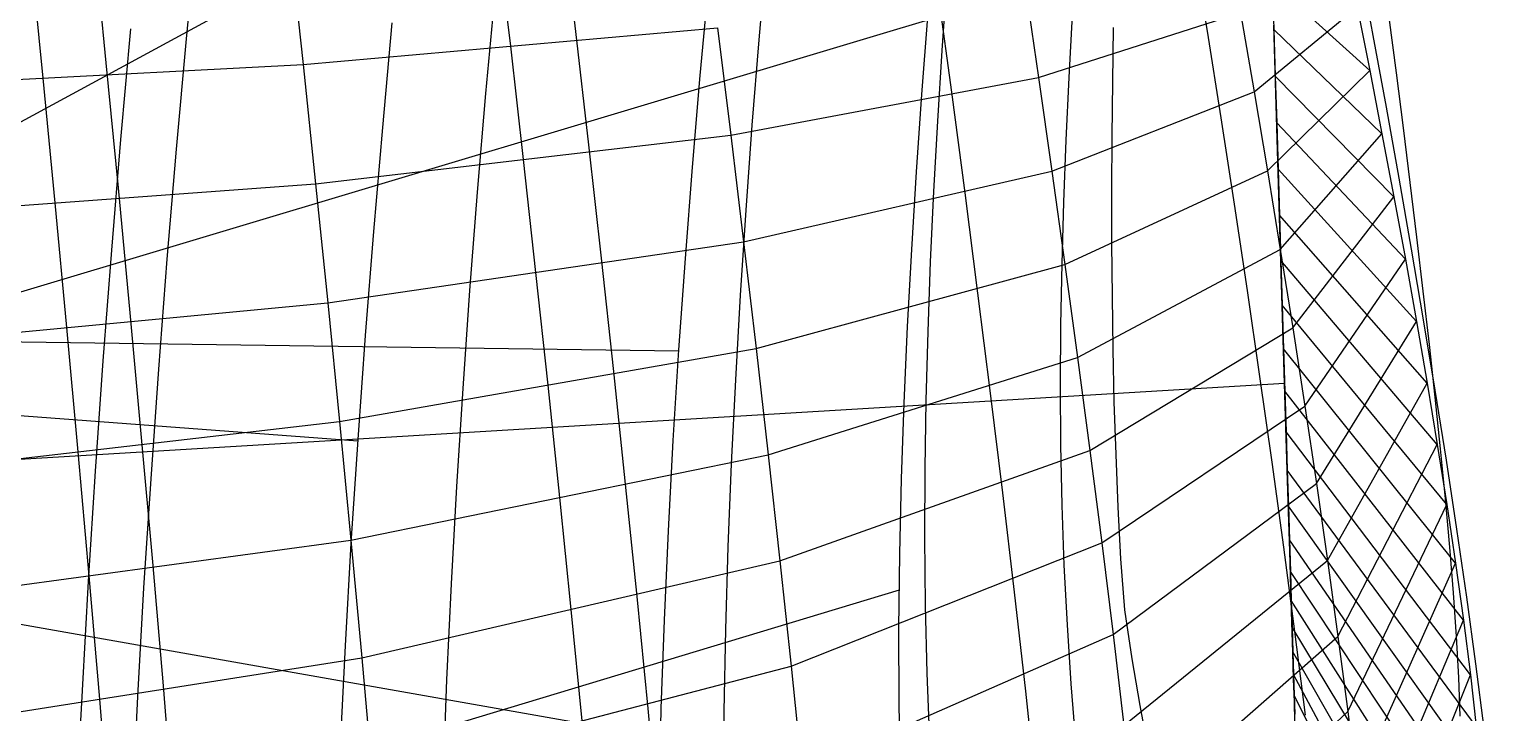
# Model space of a CAD drawing. Extents: x -449 to 449, y -4 to 308.
# Drawn here: x 366.7 to 448.1, y 166.8 to 205.1 of the extents above; entities that cross this region are included whole.
import ezdxf

# ---------------------------------------------------------------- set-up
doc = ezdxf.new("R2010")
doc.units = 0

msp = doc.modelspace()

# ---------------------------------------------------------------- linework, layer by layer
at = {"layer": 'default', "color": 8, "linetype": 'CONTINUOUS'}
for p, q in [((327.154, 178.632, 361.919), (435.395, 237.449, 245.808)), ((327.154, 178.632, 361.919), (436.191, 211.341, 245.68)), ((297.489, 188.523, 293.469), (385.109, 182.015, 158.956)), ((297.489, 188.523, 293.469), (403.077, 187.047, 181.772)), ((327.154, 178.632, 361.919), (436.988, 185.233, 245.551)), ((327.154, 178.632, 361.919), (437.784, 159.125, 245.423)), ((296.885, 137.91, 302), (415.42, 173.663, 204.354))]:
    msp.add_line(p, q, dxfattribs=at)
at = {"layer": 'default', "color": 4, "linetype": 'CONTINUOUS'}
for p, q in [((396.541, 211.29, 124.746), (397.286, 204.932, 124.009)), ((370.302, 210.188, 96.927), (371, 203.179, 96.067)), ((431.855, 209.807, 180.352), (432.65, 204.95, 179.907)), ((407.569, 204.453, 194.043), (407.989, 209.23, 193.803)), ((441.185, 208.7, 207.176), (441.932, 204.695, 206.906)), ((417.814, 203.865, 215.725), (418.094, 207.82, 215.619)), ((392.272, 201.448, 171.768), (392.775, 206.971, 171.378)), ((417.571, 207.17, 152.295), (418.335, 201.529, 151.711)), ((442.828, 205.713, 232.406), (443.226, 202.621, 232.306)), ((371.843, 198.872, 149.165), (372.395, 205.079, 148.617)), ((397.286, 204.932, 124.009), (398.012, 198.576, 123.294)), ((407.184, 199.687, 194.264), (407.569, 204.453, 194.043)), ((427.366, 202.105, 236.405), (427.412, 205.16, 236.389)), ((432.65, 204.95, 179.907), (433.413, 200.098, 179.48)), ((441.932, 204.695, 206.906), (442.665, 200.697, 206.642)), ((417.568, 199.913, 215.819), (417.814, 203.865, 215.725)), ((371, 203.179, 96.067), (371.679, 196.171, 95.233)), ((427.326, 199.064, 236.419), (427.366, 202.105, 236.405)), ((443.226, 202.621, 232.306), (443.616, 199.54, 232.21)), ((391.806, 195.938, 172.13), (392.272, 201.448, 171.768)), ((418.335, 201.529, 151.711), (419.077, 195.898, 151.141)), ((442.665, 200.697, 206.642), (443.388, 196.711, 206.381)), ((406.836, 194.925, 194.464), (407.184, 199.687, 194.264)), ((417.355, 195.967, 215.9), (417.568, 199.913, 215.819)), ((433.413, 200.098, 179.48), (434.16, 195.257, 179.064)), ((371.329, 192.679, 149.677), (371.843, 198.872, 149.165)), ((427.313, 196.044, 236.426), (427.326, 199.064, 236.419)), ((443.616, 199.54, 232.21), (444.006, 196.472, 232.113)), ((398.012, 198.576, 123.294), (398.727, 192.232, 122.588)), ((443.388, 196.711, 206.381), (444.081, 192.737, 206.132)), ((444.006, 196.472, 232.113), (444.373, 193.42, 232.022)), ((371.679, 196.171, 95.233), (372.337, 189.175, 94.424)), ((391.379, 190.431, 172.462), (391.806, 195.938, 172.13)), ((417.167, 192.038, 215.973), (417.355, 195.967, 215.9)), ((419.077, 195.898, 151.141), (419.802, 190.279, 150.588)), ((427.318, 193.054, 236.429), (427.313, 196.044, 236.426)), ((406.526, 190.17, 194.641), (406.836, 194.925, 194.464)), ((434.16, 195.257, 179.064), (434.884, 190.428, 178.659)), ((427.343, 190.089, 236.427), (427.318, 193.054, 236.429)), ((444.373, 193.42, 232.022), (444.727, 190.394, 231.935)), ((370.853, 186.489, 150.149), (371.329, 192.679, 149.677)), ((398.727, 192.232, 122.588), (399.414, 185.9, 121.913)), ((444.081, 192.737, 206.132), (444.752, 188.778, 205.891)), ((417.026, 188.136, 216.028), (417.167, 192.038, 215.973)), ((390.992, 184.931, 172.762), (391.379, 190.431, 172.462)), ((406.255, 185.434, 194.799), (406.526, 190.17, 194.641)), ((419.802, 190.279, 150.588), (420.503, 184.675, 150.051)), ((427.38, 187.136, 236.421), (427.343, 190.089, 236.427)), ((434.884, 190.428, 178.659), (435.587, 185.617, 178.267)), ((444.727, 190.394, 231.935), (445.076, 187.4, 231.849)), ((372.337, 189.175, 94.424), (372.979, 182.195, 93.638)), ((444.752, 188.778, 205.891), (445.397, 184.84, 205.659)), ((416.923, 184.273, 216.07), (417.026, 188.136, 216.028)), ((445.076, 187.4, 231.849), (445.397, 184.449, 231.77)), ((427.453, 184.186, 236.407), (427.38, 187.136, 236.421)), ((370.418, 180.306, 150.58), (370.853, 186.489, 150.149)), ((399.414, 185.9, 121.913), (400.078, 179.585, 121.258)), ((390.646, 179.453, 173.032), (390.992, 184.931, 172.762)), ((406.026, 180.731, 194.931), (406.255, 185.434, 194.799)), ((435.587, 185.617, 178.267), (436.265, 180.825, 177.889)), ((416.862, 180.441, 216.097), (416.923, 184.273, 216.07)), ((420.503, 184.675, 150.051), (421.194, 179.094, 149.523)), ((427.553, 181.238, 236.384), (427.453, 184.186, 236.407)), ((445.397, 184.84, 205.659), (446.026, 180.936, 205.434)), ((445.397, 184.449, 231.77), (445.698, 181.56, 231.697)), ((372.979, 182.195, 93.638), (373.598, 175.234, 92.879)), ((427.678, 178.301, 236.356), (427.553, 181.238, 236.384)), ((436.265, 180.825, 177.889), (436.927, 176.061, 177.52)), ((445.698, 181.56, 231.697), (445.984, 178.755, 231.627)), ((446.026, 180.936, 205.434), (446.609, 177.07, 205.223)), ((370.026, 174.147, 150.972), (370.418, 180.306, 150.58)), ((405.841, 176.074, 195.04), (406.026, 180.731, 194.931)), ((416.85, 176.624, 216.106), (416.862, 180.441, 216.097)), ((390.345, 174.013, 173.267), (390.646, 179.453, 173.032)), ((400.078, 179.585, 121.258), (400.72, 173.294, 120.628)), ((421.194, 179.094, 149.523), (421.847, 173.534, 149.024)), ((445.984, 178.755, 231.627), (446.226, 176.062, 231.569)), ((427.817, 175.395, 236.323), (427.678, 178.301, 236.356)), ((446.609, 177.07, 205.223), (447.161, 173.26, 205.027)), ((405.703, 171.454, 195.122), (405.841, 176.074, 195.04)), ((416.879, 172.81, 216.099), (416.85, 176.624, 216.106)), ((436.927, 176.061, 177.52), (437.546, 171.335, 177.175)), ((446.226, 176.062, 231.569), (446.432, 173.496, 231.52)), ((373.598, 175.234, 92.879), (374.196, 168.299, 92.147)), ((428.04, 172.553, 236.27), (427.817, 175.395, 236.323)), ((369.679, 168.03, 151.318), (370.026, 174.147, 150.972)), ((390.091, 168.625, 173.466), (390.345, 174.013, 173.267)), ((421.847, 173.534, 149.024), (422.472, 168.004, 148.548)), ((446.432, 173.496, 231.52), (446.598, 171.063, 231.482)), ((400.72, 173.294, 120.628), (401.335, 167.029, 120.023)), ((416.975, 168.998, 216.067), (416.879, 172.81, 216.099)), ((447.161, 173.26, 205.027), (447.67, 169.526, 204.846)), ((428.459, 169.814, 236.164), (428.04, 172.553, 236.27)), ((405.611, 166.852, 195.179), (405.703, 171.454, 195.122)), ((437.546, 171.335, 177.175), (438.129, 166.657, 176.85)), ((446.598, 171.063, 231.482), (446.729, 168.764, 231.453)), ((428.899, 167.201, 236.054), (428.459, 169.814, 236.164)), ((447.67, 169.526, 204.846), (448.137, 165.9, 204.68)), ((389.889, 163.279, 173.627), (390.091, 168.625, 173.466)), ((417.125, 165.2, 216.016), (416.975, 168.998, 216.067)), ((446.729, 168.764, 231.453), (446.797, 166.599, 231.439)), ((369.38, 161.972, 151.617), (369.679, 168.03, 151.318)), ((374.196, 168.299, 92.147), (374.768, 161.393, 91.447)), ((422.472, 168.004, 148.548), (423.064, 162.521, 148.096)), ((401.335, 167.029, 120.023), (401.922, 160.8, 119.446)), ((429.358, 164.751, 235.938), (428.899, 167.201, 236.054)), ((405.587, 162.254, 195.197), (405.611, 166.852, 195.179))]:
    msp.add_line(p, q, dxfattribs=at)
at = {"layer": 'default', "color": 7, "linetype": 'CONTINUOUS'}
for p, q in [((375.506, 204.508, 145.527), (376.096, 210.699, 144.942)), ((392.902, 210.439, 128.331), (393.64, 204.105, 127.603)), ((366.775, 209.297, 101.247), (367.467, 202.314, 100.398)), ((374.952, 198.337, 146.076), (375.506, 204.508, 145.527)), ((393.64, 204.105, 127.603), (394.359, 197.77, 126.895)), ((367.467, 202.314, 100.398), (368.14, 195.329, 99.571)), ((374.437, 192.181, 146.588), (374.952, 198.337, 146.076)), ((394.359, 197.77, 126.895), (395.056, 191.443, 126.208)), ((368.14, 195.329, 99.571), (368.793, 188.354, 98.771)), ((373.96, 186.031, 147.061), (374.437, 192.181, 146.588)), ((395.056, 191.443, 126.208), (395.736, 185.131, 125.538)), ((368.793, 188.354, 98.771), (369.428, 181.396, 97.991)), ((373.525, 179.888, 147.493), (373.96, 186.031, 147.061)), ((395.736, 185.131, 125.538), (396.393, 178.838, 124.891)), ((369.428, 181.396, 97.991), (370.041, 174.459, 97.239)), ((373.131, 173.771, 147.885), (373.525, 179.888, 147.493)), ((396.393, 178.838, 124.891), (397.027, 172.571, 124.266)), ((370.041, 174.459, 97.239), (370.632, 167.55, 96.514)), ((372.783, 167.7, 148.23), (373.131, 173.771, 147.885)), ((397.027, 172.571, 124.266), (397.635, 166.333, 123.667)), ((370.632, 167.55, 96.514), (371.197, 160.674, 95.82)), ((372.483, 161.689, 148.528), (372.783, 167.7, 148.23))]:
    msp.add_line(p, q, dxfattribs=at)
at = {"layer": 'default', "color": 5, "linetype": 'CONTINUOUS'}
for p, q in [((381.326, 209.76, 114.64), (382.043, 203.085, 113.849)), ((422.437, 207.599, 168.965), (423.208, 202.351, 168.455)), ((436.303, 207.677, 245.662), (436.383, 205.045, 245.649)), ((441.753, 202.736, 221.11), (436.303, 207.677, 245.662)), ((435.28, 201.547, 195.269), (441.05, 206.281, 221.292)), ((441.05, 206.281, 221.292), (441.753, 202.736, 221.11)), ((423.208, 202.351, 168.455), (434.521, 205.977, 195.615)), ((434.521, 205.977, 195.615), (435.28, 201.547, 195.269)), ((382.043, 203.085, 113.849), (405.237, 205.126, 141.358)), ((405.237, 205.126, 141.358), (405.977, 199.132, 140.711)), ((436.383, 205.045, 245.649), (436.463, 202.422, 245.636)), ((442.438, 199.2, 220.934), (436.383, 205.045, 245.649)), ((352.892, 201.543, 86.946), (382.043, 203.085, 113.849)), ((382.043, 203.085, 113.849), (382.741, 196.408, 113.079)), ((405.977, 199.132, 140.711), (423.208, 202.351, 168.455)), ((423.208, 202.351, 168.455), (423.958, 197.11, 167.959)), ((436.022, 197.127, 194.929), (441.753, 202.736, 221.11)), ((436.463, 202.422, 245.636), (436.543, 199.812, 245.623)), ((443.104, 195.678, 220.761), (436.463, 202.422, 245.636)), ((441.753, 202.736, 221.11), (442.438, 199.2, 220.934)), ((423.958, 197.11, 167.959), (435.28, 201.547, 195.269)), ((435.28, 201.547, 195.269), (436.022, 197.127, 194.929)), ((436.543, 199.812, 245.623), (436.622, 197.218, 245.61)), ((443.75, 192.172, 220.595), (436.543, 199.812, 245.623)), ((382.741, 196.408, 113.079), (405.977, 199.132, 140.711)), ((405.977, 199.132, 140.711), (406.695, 193.146, 140.083)), ((436.743, 192.719, 194.599), (442.438, 199.2, 220.934)), ((442.438, 199.2, 220.934), (443.104, 195.678, 220.761)), ((406.695, 193.146, 140.083), (423.958, 197.11, 167.959)), ((423.958, 197.11, 167.959), (424.691, 191.881, 167.475)), ((424.691, 191.881, 167.475), (436.022, 197.127, 194.929)), ((436.022, 197.127, 194.929), (436.743, 192.719, 194.599)), ((436.622, 197.218, 245.61), (436.701, 194.647, 245.598)), ((444.372, 188.686, 220.434), (436.622, 197.218, 245.61)), ((353.54, 194.25, 86.064), (382.741, 196.408, 113.079)), ((382.741, 196.408, 113.079), (383.417, 189.741, 112.332)), ((437.443, 188.329, 194.279), (443.104, 195.678, 220.761)), ((443.104, 195.678, 220.761), (443.75, 192.172, 220.595)), ((436.701, 194.647, 245.598), (436.778, 192.105, 245.585)), ((444.968, 185.23, 220.28), (436.701, 194.647, 245.598)), ((383.417, 189.741, 112.332), (406.695, 193.146, 140.083)), ((406.695, 193.146, 140.083), (407.395, 187.173, 139.471)), ((425.401, 186.667, 167.005), (436.743, 192.719, 194.599)), ((436.743, 192.719, 194.599), (437.443, 188.329, 194.279)), ((407.395, 187.173, 139.471), (424.691, 191.881, 167.475)), ((424.691, 191.881, 167.475), (425.401, 186.667, 167.005)), ((436.778, 192.105, 245.585), (436.854, 189.602, 245.573)), ((445.533, 181.812, 220.134), (436.778, 192.105, 245.585)), ((438.119, 183.959, 193.97), (443.75, 192.172, 220.595)), ((443.75, 192.172, 220.595), (444.372, 188.686, 220.434)), ((354.168, 186.968, 85.209), (383.417, 189.741, 112.332)), ((383.417, 189.741, 112.332), (384.076, 183.089, 111.605)), ((436.854, 189.602, 245.573), (436.929, 187.156, 245.561)), ((446.068, 178.446, 219.996), (436.854, 189.602, 245.573)), ((426.088, 181.474, 166.55), (437.443, 188.329, 194.279)), ((437.443, 188.329, 194.279), (438.119, 183.959, 193.97)), ((438.768, 179.614, 193.673), (444.372, 188.686, 220.434)), ((444.372, 188.686, 220.434), (444.968, 185.23, 220.28)), ((384.076, 183.089, 111.605), (407.395, 187.173, 139.471)), ((407.395, 187.173, 139.471), (408.073, 181.219, 138.879)), ((408.073, 181.219, 138.879), (425.401, 186.667, 167.005)), ((425.401, 186.667, 167.005), (426.088, 181.474, 166.55)), ((436.929, 187.156, 245.561), (437.001, 184.788, 245.549)), ((446.561, 175.156, 219.869), (436.929, 187.156, 245.561)), ((439.388, 175.309, 193.389), (444.968, 185.23, 220.28)), ((444.968, 185.23, 220.28), (445.533, 181.812, 220.134)), ((437.001, 184.788, 245.549), (437.07, 182.522, 245.538)), ((447.005, 171.97, 219.754), (437.001, 184.788, 245.549)), ((426.75, 176.305, 166.112), (438.119, 183.959, 193.97)), ((438.119, 183.959, 193.97), (438.768, 179.614, 193.673)), ((354.779, 179.703, 84.377), (384.076, 183.089, 111.605)), ((384.076, 183.089, 111.605), (384.713, 176.458, 110.903)), ((437.07, 182.522, 245.538), (437.136, 180.374, 245.528)), ((447.387, 168.918, 219.655), (437.07, 182.522, 245.538)), ((439.972, 171.049, 193.122), (445.533, 181.812, 220.134)), ((445.533, 181.812, 220.134), (446.068, 178.446, 219.996)), ((384.713, 176.458, 110.903), (408.073, 181.219, 138.879)), ((408.073, 181.219, 138.879), (408.728, 175.289, 138.306)), ((408.728, 175.289, 138.306), (426.088, 181.474, 166.55)), ((426.088, 181.474, 166.55), (426.75, 176.305, 166.112)), ((437.136, 180.374, 245.528), (437.198, 178.354, 245.518)), ((447.704, 166.025, 219.574), (437.136, 180.374, 245.528)), ((427.384, 171.167, 165.693), (438.768, 179.614, 193.673)), ((438.768, 179.614, 193.673), (439.388, 175.309, 193.389)), ((440.521, 166.856, 192.871), (446.068, 178.446, 219.996)), ((446.068, 178.446, 219.996), (446.561, 175.156, 219.869)), ((437.198, 178.354, 245.518), (437.255, 176.464, 245.508)), ((447.94, 163.301, 219.512), (437.198, 178.354, 245.518)), ((355.369, 172.46, 83.575), (384.713, 176.458, 110.903)), ((384.713, 176.458, 110.903), (385.327, 169.854, 110.226)), ((409.356, 169.386, 137.757), (426.75, 176.305, 166.112)), ((426.75, 176.305, 166.112), (427.384, 171.167, 165.693)), ((437.255, 176.464, 245.508), (437.309, 174.704, 245.5)), ((448.09, 160.75, 219.474), (437.255, 176.464, 245.508)), ((385.327, 169.854, 110.226), (408.728, 175.289, 138.306)), ((408.728, 175.289, 138.306), (409.356, 169.386, 137.757)), ((427.985, 166.076, 165.295), (439.388, 175.309, 193.389)), ((439.388, 175.309, 193.389), (439.972, 171.049, 193.122)), ((441.025, 162.759, 192.64), (446.561, 175.156, 219.869)), ((446.561, 175.156, 219.869), (447.005, 171.97, 219.754)), ((437.309, 174.704, 245.5), (437.359, 173.074, 245.492)), ((448.144, 158.371, 219.46), (437.309, 174.704, 245.5)), ((437.359, 173.074, 245.492), (437.405, 171.57, 245.484)), ((448.101, 156.165, 219.471), (437.359, 173.074, 245.492)), ((441.472, 158.791, 192.436), (447.005, 171.97, 219.754)), ((447.005, 171.97, 219.754), (447.387, 168.918, 219.655)), ((409.955, 163.52, 137.233), (427.384, 171.167, 165.693)), ((427.384, 171.167, 165.693), (427.985, 166.076, 165.295)), ((428.55, 161.039, 164.922), (439.972, 171.049, 193.122)), ((437.405, 171.57, 245.484), (437.447, 170.188, 245.477)), ((447.959, 154.124, 219.507), (437.405, 171.57, 245.484)), ((439.972, 171.049, 193.122), (440.521, 166.856, 192.871)), ((355.937, 165.247, 82.802), (385.327, 169.854, 110.226)), ((385.327, 169.854, 110.226), (385.915, 163.281, 109.577)), ((437.447, 170.188, 245.477), (437.485, 168.921, 245.471)), ((447.723, 152.245, 219.569), (437.447, 170.188, 245.477)), ((385.915, 163.281, 109.577), (409.356, 169.386, 137.757)), ((409.356, 169.386, 137.757), (409.955, 163.52, 137.233)), ((437.485, 168.921, 245.471), (437.521, 167.762, 245.465)), ((447.394, 150.519, 219.654), (437.485, 168.921, 245.471)), ((441.851, 154.992, 192.262), (447.387, 168.918, 219.655)), ((447.387, 168.918, 219.655), (447.704, 166.025, 219.574)), ((437.521, 167.762, 245.465), (437.553, 166.704, 245.46)), ((446.975, 148.936, 219.762), (437.521, 167.762, 245.465)), ((429.078, 156.082, 164.573), (440.521, 166.856, 192.871)), ((440.521, 166.856, 192.871), (441.025, 162.759, 192.64))]:
    msp.add_line(p, q, dxfattribs=at)
at = {"layer": 'default', "color": 3, "linetype": 'CONTINUOUS'}
for p, q in [((404.27, 202.456, 180.983), (404.742, 207.592, 180.67)), ((386.493, 199.558, 157.746), (387.031, 205.405, 157.275)), ((416.68, 201.407, 203.777), (417.019, 205.755, 203.622)), ((424.917, 202.347, 225.459), (425.111, 205.849, 225.409)), ((436.455, 202.711, 245.637), (436.376, 205.279, 245.65)), ((403.835, 197.334, 181.27), (404.27, 202.456, 180.983)), ((424.754, 198.852, 225.501), (424.917, 202.347, 225.459)), ((436.532, 200.162, 245.625), (436.455, 202.711, 245.637)), ((416.377, 197.063, 203.916), (416.68, 201.407, 203.777)), ((385.993, 193.727, 158.183), (386.493, 199.558, 157.746)), ((436.609, 197.639, 245.612), (436.532, 200.162, 245.625)), ((424.622, 195.372, 225.535), (424.754, 198.852, 225.501)), ((403.438, 192.217, 181.533), (403.835, 197.334, 181.27)), ((436.686, 195.14, 245.6), (436.609, 197.639, 245.612)), ((416.11, 192.726, 204.038), (416.377, 197.063, 203.916)), ((424.525, 191.92, 225.56), (424.622, 195.372, 225.535)), ((436.761, 192.653, 245.588), (436.686, 195.14, 245.6)), ((385.533, 187.902, 158.585), (385.993, 193.727, 158.183)), ((403.081, 187.108, 181.769), (403.438, 192.217, 181.533)), ((415.881, 188.409, 204.143), (416.11, 192.726, 204.038)), ((436.837, 190.17, 245.576), (436.761, 192.653, 245.588)), ((424.464, 188.505, 225.576), (424.525, 191.92, 225.56)), ((436.913, 187.688, 245.564), (436.837, 190.17, 245.576)), ((415.692, 184.125, 204.229), (415.881, 188.409, 204.143)), ((424.44, 185.123, 225.582), (424.464, 188.505, 225.576)), ((385.113, 182.083, 158.952), (385.533, 187.902, 158.585)), ((436.988, 185.213, 245.551), (436.913, 187.688, 245.564)), ((402.763, 182.02, 181.979), (403.081, 187.108, 181.769)), ((424.461, 181.759, 225.577), (424.44, 185.123, 225.582)), ((437.063, 182.764, 245.539), (436.988, 185.213, 245.551)), ((415.545, 179.886, 204.296), (415.692, 184.125, 204.229)), ((437.136, 180.366, 245.527), (437.063, 182.764, 245.539)), ((384.735, 176.29, 159.283), (385.113, 182.083, 158.952)), ((402.491, 176.971, 182.159), (402.763, 182.02, 181.979)), ((424.531, 178.403, 225.559), (424.461, 181.759, 225.577)), ((437.207, 178.044, 245.516), (437.136, 180.366, 245.527)), ((415.443, 175.686, 204.343), (415.545, 179.886, 204.296)), ((424.653, 175.05, 225.527), (424.531, 178.403, 225.559)), ((437.275, 175.826, 245.505), (437.207, 178.044, 245.516)), ((402.265, 171.973, 182.309), (402.491, 176.971, 182.159)), ((384.403, 170.539, 159.573), (384.735, 176.29, 159.283)), ((415.394, 171.508, 204.365), (415.443, 175.686, 204.343)), ((437.338, 173.745, 245.495), (437.275, 175.826, 245.505)), ((424.824, 171.708, 225.483), (424.653, 175.05, 225.527)), ((437.396, 171.846, 245.486), (437.338, 173.745, 245.495)), ((402.088, 167.022, 182.426), (402.265, 171.973, 182.309)), ((415.401, 167.339, 204.362), (415.394, 171.508, 204.365)), ((425.042, 168.403, 225.427), (424.824, 171.708, 225.483)), ((437.448, 170.155, 245.477), (437.396, 171.846, 245.486)), ((384.12, 164.846, 159.821), (384.403, 170.539, 159.573)), ((437.493, 168.675, 245.47), (437.448, 170.155, 245.477)), ((437.532, 167.391, 245.464), (437.493, 168.675, 245.47)), ((425.302, 165.169, 225.359), (425.042, 168.403, 225.427)), ((401.969, 162.096, 182.505), (402.088, 167.022, 182.426)), ((415.471, 163.172, 204.33), (415.401, 167.339, 204.362)), ((437.566, 166.278, 245.458), (437.532, 167.391, 245.464))]:
    msp.add_line(p, q, dxfattribs=at)

doc.saveas('drawing.dxf')
